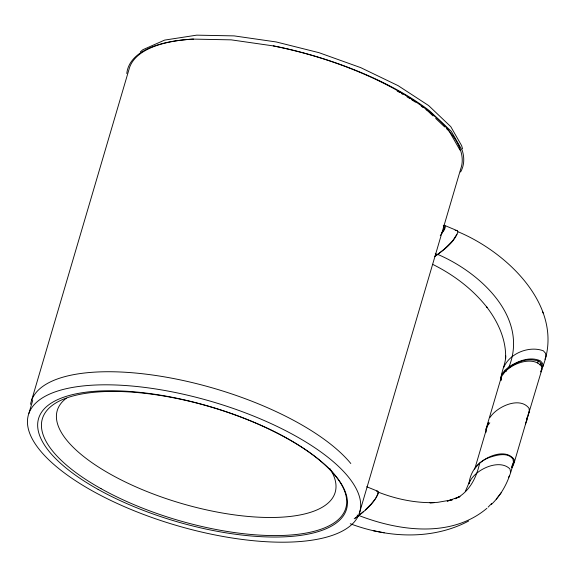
<?xml version="1.0" encoding="UTF-8"?>
<svg xmlns="http://www.w3.org/2000/svg" width="577" height="577" viewBox="0 0 577 577"><rect width="100%" height="100%" fill="white"/><g stroke="black" fill="none" stroke-linecap="round" stroke-linejoin="round"><path stroke-width="0.87" d="M377.964 492.736L377.784 494.179L375.916 497.864M537.75 363.02L538.269 360.582M501.009 380.077C500.807 371.927 505.849 364.159 505.654 355.757L505.611 358.699C506.382 339.644 497.901 321.497 486.483 306.697L487.248 307.685C472.779 289.142 453.558 274.71 432.57 264.302M31.62 400.287L129.616 67.314A172.66 64.4 16.4 0 1 193.504 39.106M28.9 413.37L32.716 400.402M359.255 513.645A172.66 64.4 16.4 0 0 130.481 385.905A172.66 64.4 16.4 0 0 92.493 490.969A172.66 64.4 16.4 0 0 359.255 513.645L460.785 168.672A172.66 64.4 16.4 0 0 449.627 131.628L446.612 128.779M469.029 483.634C470.284 471.142 478.629 460.85 490.601 457.063C497.569 454.849 507.688 452.159 512.924 458.989L513.494 462.199C509.996 477.958 503.238 493.184 491.38 504.449M486.094 432.216L485.964 429.288L501.045 378.065C505.394 365.219 532.578 354.062 541.745 366.611L541.875 369.532L525.532 423.972M474.676 469.209L487.183 426.663M487.68 424.961L488.43 422.407M479.667 463.079C476.739 476.681 470.241 490.291 457.835 497.583M500.67 377.726L501.932 374.134L504.803 370.376L509.058 366.756C528.9 316.672 479.314 272.063 437.683 254.378L435.08 256.13M511.691 467.716L513.148 465.668L514.287 462.35L529.297 411.293L529.059 408.3C519.661 396.024 496.891 406.706 490.068 417.387M540.8 371.285C568.936 310.902 509.202 252.95 457.611 231.565M469.007 483.721C473.082 470.37 498.997 457.821 509.981 468.993L510.558 472.195M513.494 462.199L511.467 467.204M528.157 414.611L529.297 411.293M503.62 367.693C509.311 353.42 529.174 345.414 543.39 350.845L545.517 353.268L545.972 356.406L544.962 359.276M469.902 480.764L465.286 491.575M485.964 429.288L487.226 426.078L489.794 422.79M540.923 371.941L541.875 369.532M456.897 234.262L452.902 240.472M441.679 233.267L443.684 230.014L444.391 227.612L443.742 226.249M508.532 477.201L509.441 475.902M476.032 467.082C483.252 457.345 505.099 447.384 514.049 459.357L514.287 462.35M375.072 499.119L371.184 503.995L365.306 509.974M503.036 374.019C510.912 363.445 526.65 356.398 539.401 361.498L541.414 363.791L541.846 366.748M496.234 499.141L501.42 492.441M491.618 503.512L488.135 507.14M440.265 235.56L444.593 229.422L445.343 226.876L444.658 225.434L443.287 225.29M140.305 51.93L142.829 49.73L164.654 40.094L196.685 35.154L234.111 35.889L276.253 41.962L319.002 52.68L360.74 67.646L398.123 85.67L428.624 105.555L450.788 126.673L461.636 145.671L462.581 148.924M452.404 241.035L444.355 249.091L437.683 254.378M486.909 508.301C451.43 538.291 399.068 531.107 358.822 515.485L354.206 518.73M363.366 511.698L358.822 515.485M539.553 364.801L540.894 363.661M355.418 518.117C364.39 511.215 374.473 503.606 378.49 492.657L377.848 491.272L366.727 486.757M434.856 256.44C443.785 249.971 453.969 242.816 457.886 232.105L457.208 230.67L444.658 225.434M509.058 366.756C518.038 361.043 530.075 356.081 540.433 360.877L542.568 363.301L543.022 366.438M459.53 496.472L454.964 498.78L459.999 496.581L447.211 501.117L452.368 499.769L437.813 502.329L429.894 502.791L434.387 502.625C414.921 503.115 395.57 498.982 377.509 491.835M468.661 521.017C432.238 540.317 387.982 537.923 350.268 523.736M376.529 491.186L377.848 491.272M455.152 230.447L457.208 230.67M373.305 530.71L384.181 532.787M357.156 515.102L358.75 515.751M435.253 253.664L437.604 254.645M433.075 115.977L427.918 111.094A172.66 64.4 16.4 0 0 425.97 109.608M435.657 118.415L444.679 126.947M505.228 370.34L506.238 371.487M460.02 150.186L448.812 130.546A172.66 64.4 16.4 0 0 273.296 45.9M542.762 311.962L543.116 313.051M526.664 417.835L526.794 420.763M501.045 378.065L501.139 380.257M126.796 73.524A175.062 65.295 16.4 0 1 192.906 39.099L231.204 39.856L273.743 45.972A175.062 65.295 16.4 0 1 429.764 110.993L451.344 131.405L462.321 150.64A175.062 65.295 16.4 0 1 460.576 172.004M397.192 91.072A172.66 64.4 16.4 0 1 399.681 92.479M401.325 93.424A172.66 64.4 16.4 0 1 402.955 94.376M406.973 96.777A172.66 64.4 16.4 0 1 410.117 98.725M411.661 99.706A172.66 64.4 16.4 0 1 415.44 102.165M421.217 106.132A172.66 64.4 16.4 0 1 423.287 107.625M30.538 404.347A172.66 64.4 16.4 0 1 169.862 377.834A172.66 64.4 16.4 0 1 350.809 463.519M329.907 468.582A144.863 54.029 16.4 0 1 190.475 505.971A144.863 54.029 16.4 0 1 66.305 398.253M101.033 488.661A158.148 58.984 16.4 0 0 345.371 509.426A158.148 58.984 16.4 0 0 135.833 392.425A158.148 58.984 16.4 0 0 101.033 488.661M98.119 489.419A160.5 59.864 16.4 0 0 346.099 510.494A160.5 59.864 16.4 0 0 133.438 391.754A160.5 59.864 16.4 0 0 98.119 489.419"/></g></svg>
